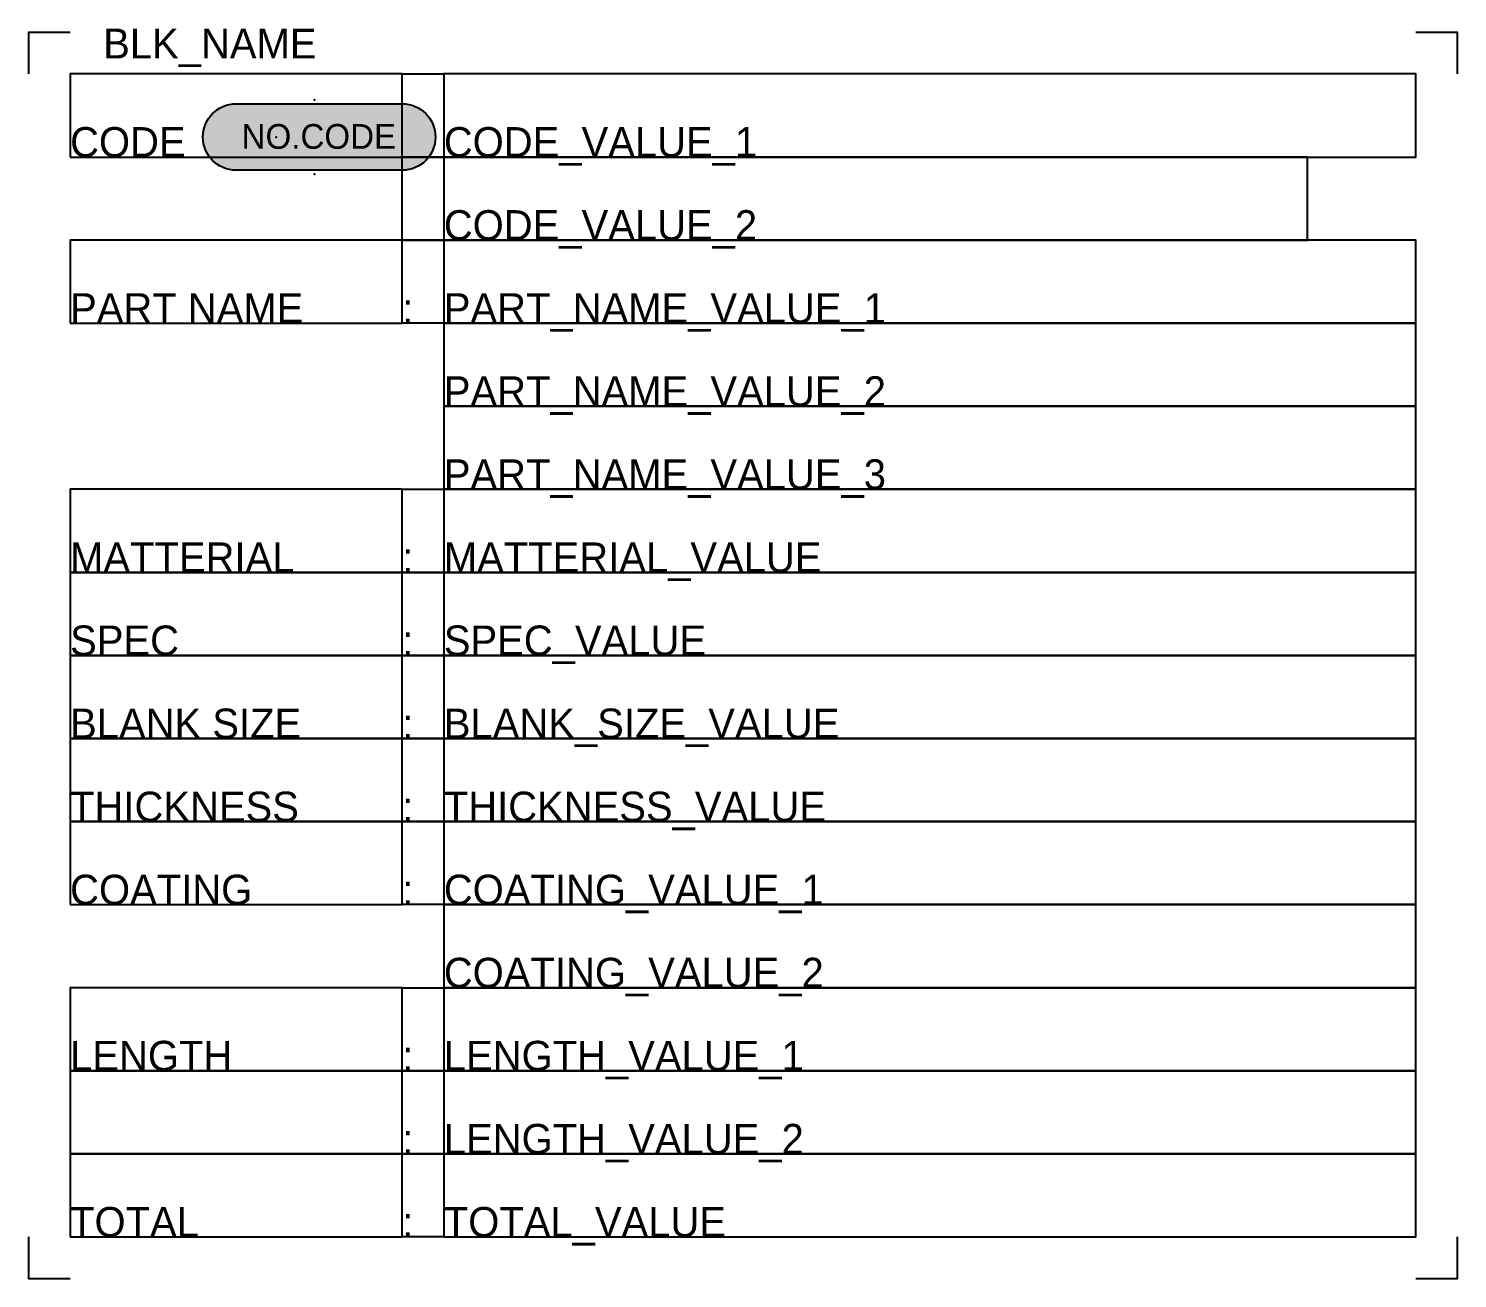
# Model space of a CAD drawing. Header units: millimetres. Extents: x -244126 to 368105, y -173968 to 259060.
# Drawn here: x 2879.1 to 2965.1, y 1232.4 to 1307.7 of the extents above; entities that cross this region are included whole.
import ezdxf
from ezdxf.enums import TextEntityAlignment as Align

# ---------------------------------------------------------------- set-up
doc = ezdxf.new("R2010")
doc.units = ezdxf.units.MM
doc.header["$MEASUREMENT"] = 0
doc.linetypes.add('BORDER2', pattern=[22.225, 6.35, -3.175, 6.35, -3.175, 0, -3.175])
for name, color, linetype in [('000 - H A T C H', 8, 'Continuous'), ('000 - SYMBOL CON', 1, 'Continuous'), ('000 - T E X T', 4, 'Continuous'), ('A04_TUBE SERIES', 7, 'Continuous')]:
    doc.layers.add(name, color=color, linetype=linetype)
doc.styles.add('BROWALLIA', font='BrowalliaUPC.ttf')
doc.styles.add('TA', font='Cordia New.ttf', dxfattribs={"height": 4.5})

# ---------------------------------------------------------------- blocks, each defined once
blk = doc.blocks.new('A$C829836ee')
for p in [(0, 3), (0, -3)]:
    blk.add_point(p)

msp = doc.modelspace()

# ---------------------------------------------------------------- hatches: boundary and pattern name
at = {"layer": '000 - H A T C H'}
h = msp.add_hatch(color=250, dxfattribs=at)
h.dxf.hatch_style = 1
edge = h.paths.add_edge_path()
edge.add_arc((2891.55858, 1301.12593), 2, 90, 270, ccw=False)
edge.add_line((2891.55858, 1303.12593), (2901.55859, 1303.12593))
edge.add_arc((2901.55859, 1301.12593), 2, -90, 90, ccw=False)
edge.add_line((2901.55859, 1299.12594), (2891.55858, 1299.12594))

# ---------------------------------------------------------------- linework, layer by layer
at = {"layer": '000 - SYMBOL CON', "color": 2}
msp.add_lwpolyline([(2891.55858, 1299.12594, -1), (2891.55858, 1303.12593), (2901.55859, 1303.12593, -1), (2901.55859, 1299.12594)], format="xyb", close=True, dxfattribs=at)
at = {"layer": 'A04_TUBE SERIES', "color": 3}
msp.add_point((2893.97575, 1301.12593), dxfattribs=at)
at = {"layer": 'Defpoints', "color": 250}
for points in [[(2881.56231, 1307.42402), (2879.06231, 1307.42402), (2879.06231, 1304.92402)], [(2965.08802, 1304.92402), (2965.08802, 1307.42402), (2962.58802, 1307.42402)], [(2879.06231, 1234.92402), (2879.06231, 1232.42402), (2881.56231, 1232.42402)], [(2962.58802, 1232.42402), (2965.08802, 1232.42402), (2965.08802, 1234.92402)]]:
    msp.add_lwpolyline(points, dxfattribs=at)
for points in [[(2881.56231, 1299.92402), (2901.56231, 1299.92402), (2901.56231, 1304.92402), (2881.56231, 1304.92402)], [(2901.56231, 1304.92402), (2904.06231, 1304.92402), (2904.06231, 1299.92402), (2901.56231, 1299.92402)], [(2904.06231, 1299.92402), (2962.58802, 1299.92402), (2962.58802, 1304.92402), (2904.06231, 1304.92402)], [(2901.56231, 1299.92402), (2904.06231, 1299.92402), (2904.06231, 1294.92402), (2901.56231, 1294.92402)], [(2904.06231, 1294.92402), (2956.06231, 1294.92402), (2956.06231, 1299.92402), (2904.06231, 1299.92402)], [(2881.56231, 1289.92402), (2901.56231, 1289.92402), (2901.56231, 1294.92402), (2881.56231, 1294.92402)], [(2901.56231, 1294.92402), (2904.06231, 1294.92402), (2904.06231, 1289.92402), (2901.56231, 1289.92402)], [(2904.06231, 1289.92402), (2962.58802, 1289.92402), (2962.58802, 1294.92402), (2904.06231, 1294.92402)], [(2904.06231, 1284.92402), (2962.58802, 1284.92402), (2962.58802, 1289.92402), (2904.06231, 1289.92402)], [(2904.06231, 1279.92402), (2962.58802, 1279.92402), (2962.58802, 1284.92402), (2904.06231, 1284.92402)], [(2881.56231, 1274.92402), (2901.56231, 1274.92402), (2901.56231, 1279.92402), (2881.56231, 1279.92402)], [(2901.56231, 1279.92402), (2904.06231, 1279.92402), (2904.06231, 1274.92402), (2901.56231, 1274.92402)], [(2904.06231, 1274.92402), (2962.58802, 1274.92402), (2962.58802, 1279.92402), (2904.06231, 1279.92402)], [(2881.56231, 1269.92402), (2901.56231, 1269.92402), (2901.56231, 1274.92402), (2881.56231, 1274.92402)], [(2901.56231, 1274.92402), (2904.06231, 1274.92402), (2904.06231, 1269.92402), (2901.56231, 1269.92402)], [(2904.06231, 1269.92402), (2962.58802, 1269.92402), (2962.58802, 1274.92402), (2904.06231, 1274.92402)], [(2881.56231, 1264.92402), (2901.56231, 1264.92402), (2901.56231, 1269.92402), (2881.56231, 1269.92402)], [(2901.56231, 1269.92402), (2904.06231, 1269.92402), (2904.06231, 1264.92402), (2901.56231, 1264.92402)], [(2904.06231, 1264.92402), (2962.58802, 1264.92402), (2962.58802, 1269.92402), (2904.06231, 1269.92402)], [(2881.56231, 1259.92402), (2901.56231, 1259.92402), (2901.56231, 1264.92402), (2881.56231, 1264.92402)], [(2901.56231, 1264.92402), (2904.06231, 1264.92402), (2904.06231, 1259.92402), (2901.56231, 1259.92402)], [(2904.06231, 1259.92402), (2962.58802, 1259.92402), (2962.58802, 1264.92402), (2904.06231, 1264.92402)], [(2881.56231, 1254.92402), (2901.56231, 1254.92402), (2901.56231, 1259.92402), (2881.56231, 1259.92402)], [(2901.56231, 1259.92402), (2904.06231, 1259.92402), (2904.06231, 1254.92402), (2901.56231, 1254.92402)], [(2904.06231, 1254.92402), (2962.58802, 1254.92402), (2962.58802, 1259.92402), (2904.06231, 1259.92402)], [(2904.06231, 1249.92402), (2962.58802, 1249.92402), (2962.58802, 1254.92402), (2904.06231, 1254.92402)], [(2881.56231, 1244.92402), (2901.56231, 1244.92402), (2901.56231, 1249.92402), (2881.56231, 1249.92402)], [(2901.56231, 1249.92402), (2904.06231, 1249.92402), (2904.06231, 1244.92402), (2901.56231, 1244.92402)], [(2904.06231, 1244.92402), (2962.58802, 1244.92402), (2962.58802, 1249.92402), (2904.06231, 1249.92402)], [(2881.56231, 1239.92402), (2901.56231, 1239.92402), (2901.56231, 1244.92402), (2881.56231, 1244.92402)], [(2901.56231, 1244.92402), (2904.06231, 1244.92402), (2904.06231, 1239.92402), (2901.56231, 1239.92402)], [(2904.06231, 1239.92402), (2962.58802, 1239.92402), (2962.58802, 1244.92402), (2904.06231, 1244.92402)], [(2881.56231, 1234.92402), (2901.56231, 1234.92402), (2901.56231, 1239.92402), (2881.56231, 1239.92402)], [(2901.56231, 1239.92402), (2904.06231, 1239.92402), (2904.06231, 1234.92402), (2901.56231, 1234.92402)], [(2904.06231, 1234.92402), (2962.58802, 1234.92402), (2962.58802, 1239.92402), (2904.06231, 1239.92402)]]:
    msp.add_lwpolyline(points, close=True, dxfattribs=at)

# ---------------------------------------------------------------- block references
at = {"xscale": 0.7454636594928784, "yscale": 0.7454636594928784, "zscale": 0.7454636594928784}
msp.add_blockref('A$C829836ee', (2896.27256, 1301.12593), dxfattribs=at)

# ---------------------------------------------------------------- texts
at = {"layer": '000 - T E X T', "linetype": 'BORDER2', "style": 'TA'}
for s, p in [('CODE', (2881.56231, 1299.92402)), ('PART NAME', (2881.56231, 1289.92402)), (':', (2901.56231, 1289.92402)), ('MATTERIAL', (2881.56231, 1274.92402)), (':', (2901.56231, 1274.92402)), ('SPEC', (2881.56231, 1269.92402)), (':', (2901.56231, 1269.92402)), ('BLANK SIZE', (2881.56231, 1264.92402)), (':', (2901.56231, 1264.92402)), ('THICKNESS', (2881.56231, 1259.92402)), (':', (2901.56231, 1259.92402)), ('COATING', (2881.56231, 1254.92402)), (':', (2901.56231, 1254.92402)), ('LENGTH', (2881.56231, 1244.92402)), (':', (2901.56231, 1244.92402)), (':', (2901.56231, 1239.92402)), ('TOTAL', (2881.56231, 1234.92402)), (':', (2901.56231, 1234.92402))]:
    msp.add_text(s, height=1.8, dxfattribs=at).set_placement(p)
at = {"layer": '000 - T E X T', "style": 'TA', "flags": 1}
msp.add_attdef('BLK_NAME', (2883.55562, 1305.85381), '', height=1.8, dxfattribs=at)
at = {"layer": '000 - T E X T', "style": 'BROWALLIA'}
msp.add_attdef('NO.CODE', text='NO.', height=1.490927, dxfattribs=at).set_placement((2896.53976, 1301.16178), align=Align.MIDDLE_CENTER)
at = {"layer": '000 - T E X T', "style": 'TA'}
for tag, p in [('CODE_VALUE_1', (2904.06231, 1299.92402)), ('CODE_VALUE_2', (2904.06231, 1294.92402)), ('PART_NAME_VALUE_1', (2904.06231, 1289.92402)), ('PART_NAME_VALUE_2', (2904.06231, 1284.92402)), ('PART_NAME_VALUE_3', (2904.06231, 1279.92402)), ('MATTERIAL_VALUE', (2904.06231, 1274.92402)), ('SPEC_VALUE', (2904.06231, 1269.92402)), ('BLANK_SIZE_VALUE', (2904.06231, 1264.92402)), ('THICKNESS_VALUE', (2904.06231, 1259.92402)), ('COATING_VALUE_1', (2904.06231, 1254.92402)), ('COATING_VALUE_2', (2904.06231, 1249.92402)), ('LENGTH_VALUE_1', (2904.06231, 1244.92402)), ('LENGTH_VALUE_2', (2904.06231, 1239.92402)), ('TOTAL_VALUE', (2904.06231, 1234.92402))]:
    msp.add_attdef(tag, p, '', height=1.8, dxfattribs=at)

doc.saveas('drawing.dxf')
